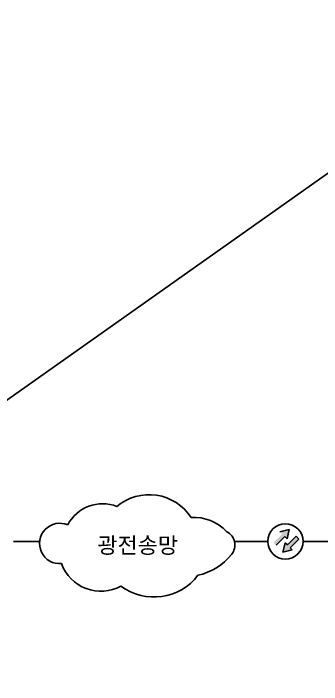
# Model space of a CAD drawing. Header units: millimetres. Extents: x 4 to 3929, y -454 to 587.
# Drawn here: x 435.8 to 531.6, y 267.2 to 475.8 of the extents above; entities that cross this region are included whole.
import ezdxf

# ---------------------------------------------------------------- set-up
doc = ezdxf.new("R2010")
doc.units = ezdxf.units.MM
doc.header["$LTSCALE"] = 10
for name, color, linetype in [('TI-RAIL-GUID', 3, 'Continuous'), ('TN-CABL', 2, 'Continuous'), ('TT-LIN1', 6, 'Continuous'), ('TT-TEXT', 3, 'Continuous')]:
    doc.layers.add(name, color=color, linetype=linetype)
doc.styles.get("Standard").update_dxf_attribs({"font": 'GulimChe.ttf'})

msp = doc.modelspace()

# ---------------------------------------------------------------- hatches: boundary and pattern name
at = {"layer": 'TN-CABL'}
h = msp.add_hatch(color=256, dxfattribs=at)
h.paths.add_polyline_path([(521, 310.63), (520.32, 311.31), (519.62, 308.4), (522.53, 309.09), (521.85, 309.77), (524.53, 312.46), (523.68, 313.31)])
h.paths.add_polyline_path([(521.57, 315.42), (518.67, 314.73), (519.35, 314.05), (516.66, 311.36), (517.51, 310.51), (520.2, 313.2), (520.88, 312.52)])

# ---------------------------------------------------------------- linework, layer by layer
at = {"layer": 'TI-RAIL-GUID'}
for points in [[(4.38, 52.5), (761.28, 587.1)], [(435.75, 311.72), (443.9, 311.72)], [(504.52, 311.72), (514.88, 311.72)], [(525.89, 311.72), (539.89, 311.72)]]:
    msp.add_lwpolyline(points, dxfattribs=at)
at = {"layer": 'TN-CABL'}
for p, q in [((518.67, 314.73), (521.57, 315.42)), ((521.57, 315.42), (520.88, 312.52)), ((520.2, 313.2), (517.51, 310.51)), ((520.88, 312.52), (520.2, 313.2)), ((521, 310.63), (523.68, 313.31)), ((523.68, 313.31), (524.53, 312.46)), ((519.62, 308.4), (520.32, 311.31)), ((520.32, 311.31), (521, 310.63)), ((524.53, 312.46), (521.85, 309.77)), ((522.53, 309.09), (519.62, 308.4)), ((521.85, 309.77), (522.53, 309.09))]:
    msp.add_line(p, q, dxfattribs=at)
msp.add_circle((520.38, 311.72), 5.51, dxfattribs=at)
at = {"layer": 'TT-LIN1'}
msp.add_lwpolyline([(452.64, 316.86, 1.283943), (450.71, 304.82, 0.459086), (469.22, 297.84, 0.411128), (493.17, 301.2, 0.175238), (503.64, 307.69, 0.468106), (502.16, 314.75, 0.22206), (491.05, 319.16, 0.449595), (467.97, 322.61, 0.381824), (452.64, 316.86, -4.065878)], format="xyb", dxfattribs=at)

# ---------------------------------------------------------------- texts
at = {"layer": 'TT-TEXT', "insert": (474.42, 310.26), "char_height": 5, "width": 85.9925, "attachment_point": 5}
msp.add_mtext('{\\fGulim|b0|i0|c129|p50;광전송망}', dxfattribs=at)

doc.saveas('drawing.dxf')
